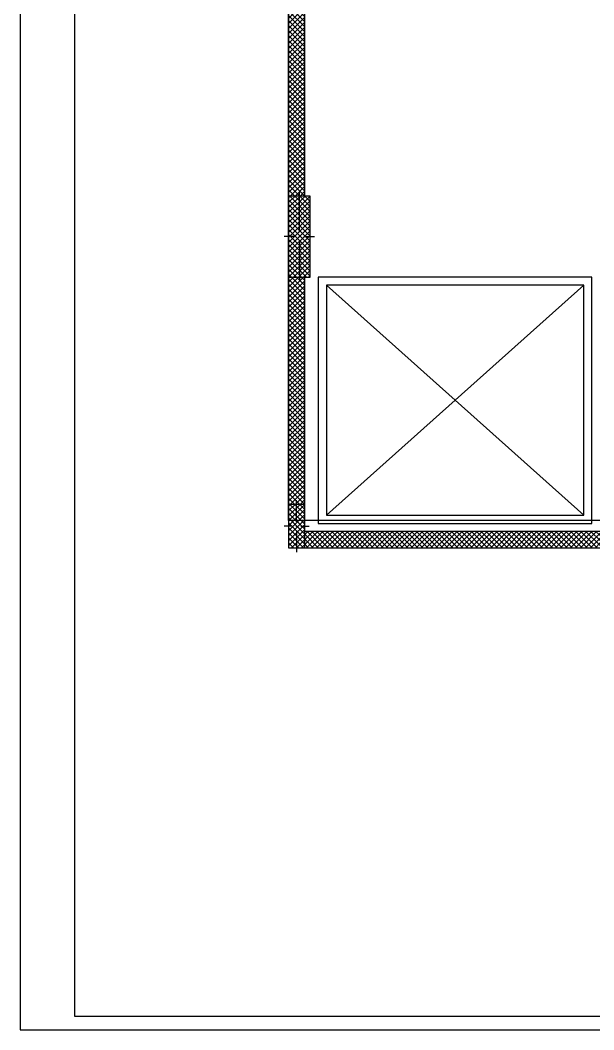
# Model space of a CAD drawing. Extents: x 613552 to 673048, y -929939 to -887889.
# Drawn here: x 613552 to 624140, y -929939 to -911280 of the extents above; entities that cross this region are included whole.
import ezdxf

# ---------------------------------------------------------------- set-up
doc = ezdxf.new("R2010")
doc.units = 0
for name, color, linetype in [('2D_DRAFTING_-_GENERAL_PEN1', 7, 'CONTINUOUS'), ('DRAWING___FIGURE_PEN_NO__0', 251, 'CONTINUOUS'), ('STRUCTURAL_-_BEARING', 7, 'CONTINUOUS'), ('STRUCTURAL_-_BEARING_PEN_0', 14, 'CONTINUOUS'), ('STRUCTURAL_-_BEARING_PEN_1', 251, 'CONTINUOUS'), ('STRUCTURAL_-_BEARING_PEN_N', 7, 'CONTINUOUS')]:
    doc.layers.add(name, color=color, linetype=linetype)

# ---------------------------------------------------------------- blocks, each defined once
blk = doc.blocks.new('SLAB_1', base_point=(539566, -896140))
at = {"layer": 'STRUCTURAL_-_BEARING_PEN_N', "color": 7, "linetype": 'CONTINUOUS', "flags": 128}
blk.add_lwpolyline([(539566, -896140), (584366, -896140), (584366, -921140), (539566, -921140)], close=True, dxfattribs=at)
blk = doc.blocks.new('*X112')
at = {"layer": 'STRUCTURAL_-_BEARING_PEN_1', "color": 251, "linetype": 'CONTINUOUS'}
for p, q in [((539866, -920896), (539923, -920840)), ((539866, -920988), (540014, -920840)), ((539866, -921080), (540106, -920840)), ((539898, -921140), (540198, -920840)), ((540207, -921140), (539907, -920840)), ((539990, -921140), (540290, -920840)), ((540299, -921140), (539999, -920840)), ((540082, -921140), (540382, -920840)), ((540391, -921140), (540091, -920840)), ((540174, -921140), (540474, -920840)), ((540483, -921140), (540183, -920840)), ((540266, -921140), (540566, -920840)), ((540575, -921140), (540275, -920840)), ((540358, -921140), (540658, -920840)), ((540667, -921140), (540367, -920840)), ((540450, -921140), (540750, -920840)), ((540759, -921140), (540459, -920840)), ((540542, -921140), (540842, -920840)), ((540851, -921140), (540551, -920840)), ((540634, -921140), (540934, -920840)), ((540943, -921140), (540643, -920840)), ((540726, -921140), (541026, -920840)), ((541035, -921140), (540735, -920840)), ((540818, -921140), (541118, -920840)), ((541126, -921140), (540826, -920840)), ((540909, -921140), (541209, -920840)), ((541218, -921140), (540918, -920840)), ((541001, -921140), (541301, -920840)), ((541310, -921140), (541010, -920840)), ((541093, -921140), (541393, -920840)), ((541402, -921140), (541102, -920840)), ((541185, -921140), (541485, -920840)), ((541494, -921140), (541194, -920840)), ((541277, -921140), (541577, -920840)), ((541586, -921140), (541286, -920840)), ((541369, -921140), (541669, -920840)), ((541678, -921140), (541378, -920840)), ((541461, -921140), (541761, -920840)), ((541770, -921140), (541470, -920840)), ((541553, -921140), (541853, -920840)), ((541862, -921140), (541562, -920840)), ((541645, -921140), (541945, -920840)), ((541954, -921140), (541654, -920840)), ((541737, -921140), (542037, -920840)), ((542046, -921140), (541746, -920840)), ((541829, -921140), (542129, -920840)), ((542138, -921140), (541838, -920840)), ((541921, -921140), (542221, -920840)), ((542230, -921140), (541930, -920840)), ((542013, -921140), (542313, -920840)), ((542322, -921140), (542022, -920840)), ((542104, -921140), (542404, -920840)), ((542413, -921140), (542113, -920840)), ((542196, -921140), (542496, -920840)), ((542505, -921140), (542205, -920840)), ((542288, -921140), (542588, -920840)), ((542597, -921140), (542297, -920840)), ((542380, -921140), (542680, -920840)), ((542689, -921140), (542389, -920840)), ((542472, -921140), (542772, -920840)), ((542781, -921140), (542481, -920840)), ((542564, -921140), (542864, -920840)), ((542873, -921140), (542573, -920840)), ((542656, -921140), (542956, -920840)), ((542965, -921140), (542665, -920840)), ((542748, -921140), (543048, -920840)), ((543057, -921140), (542757, -920840)), ((542840, -921140), (543140, -920840)), ((543149, -921140), (542849, -920840)), ((542932, -921140), (543232, -920840)), ((543241, -921140), (542941, -920840)), ((543024, -921140), (543324, -920840)), ((543333, -921140), (543033, -920840)), ((543116, -921140), (543416, -920840)), ((543425, -921140), (543125, -920840)), ((543208, -921140), (543508, -920840)), ((543517, -921140), (543217, -920840)), ((543300, -921140), (543600, -920840)), ((543608, -921140), (543308, -920840)), ((543391, -921140), (543691, -920840)), ((543700, -921140), (543400, -920840)), ((543483, -921140), (543783, -920840)), ((543792, -921140), (543492, -920840)), ((543575, -921140), (543875, -920840)), ((543884, -921140), (543584, -920840)), ((543667, -921140), (543967, -920840)), ((543976, -921140), (543676, -920840)), ((543759, -921140), (544059, -920840)), ((544068, -921140), (543768, -920840)), ((543851, -921140), (544151, -920840)), ((544160, -921140), (543860, -920840)), ((543943, -921140), (544243, -920840)), ((544252, -921140), (543952, -920840)), ((544035, -921140), (544335, -920840)), ((544344, -921140), (544044, -920840)), ((544127, -921140), (544427, -920840)), ((544436, -921140), (544136, -920840)), ((544219, -921140), (544519, -920840)), ((544528, -921140), (544228, -920840)), ((544311, -921140), (544611, -920840)), ((544620, -921140), (544320, -920840)), ((544403, -921140), (544703, -920840)), ((544712, -921140), (544412, -920840)), ((544495, -921140), (544795, -920840)), ((544803, -921140), (544503, -920840)), ((544586, -921140), (544886, -920840)), ((544895, -921140), (544595, -920840)), ((544678, -921140), (544978, -920840)), ((544987, -921140), (544687, -920840)), ((544770, -921140), (545070, -920840)), ((545079, -921140), (544779, -920840)), ((544862, -921140), (545162, -920840)), ((545171, -921140), (544871, -920840)), ((544954, -921140), (545254, -920840)), ((545263, -921140), (544963, -920840)), ((545316, -921101), (545055, -920840)), ((545316, -921009), (545147, -920840)), ((545316, -920917), (545239, -920840)), ((540115, -921140), (539866, -920891)), ((540023, -921140), (539866, -920983)), ((545046, -921140), (545316, -920869)), ((545138, -921140), (545316, -920961)), ((539931, -921140), (539866, -921075)), ((545230, -921140), (545316, -921053))]:
    blk.add_line(p, q, dxfattribs=at)
blk = doc.blocks.new('WALL_10', base_point=(539566, -921140))
at = {"layer": 'STRUCTURAL_-_BEARING_PEN_N', "color": 7, "linetype": 'CONTINUOUS', "flags": 128}
for points in [[(584066, -920840), (539866, -920840)], [(539566, -921140), (584366, -921140)]]:
    blk.add_lwpolyline(points, dxfattribs=at)
at = {"layer": 'STRUCTURAL_-_BEARING_PEN_1', "color": 251, "linetype": 'CONTINUOUS'}
blk.add_blockref('*X112', (0, 0), dxfattribs=at)
blk = doc.blocks.new('*X123')
at = {"layer": 'STRUCTURAL_-_BEARING_PEN_1', "color": 251, "linetype": 'CONTINUOUS'}
for p, q in [((539566, -910900), (539577, -910890)), ((539566, -910992), (539669, -910890)), ((539566, -911084), (539761, -910890)), ((539566, -911176), (539853, -910890)), ((539866, -911239), (539566, -910939)), ((539866, -911147), (539609, -910890)), ((539866, -911055), (539701, -910890)), ((539866, -910963), (539793, -910890)), ((539566, -911268), (539866, -910968)), ((539866, -911331), (539566, -911031)), ((539566, -911360), (539866, -911060)), ((539866, -911423), (539566, -911123)), ((539566, -911452), (539866, -911152)), ((539866, -911515), (539566, -911215)), ((539566, -911544), (539866, -911244)), ((539866, -911607), (539566, -911307)), ((539566, -911636), (539866, -911336)), ((539866, -911698), (539566, -911398)), ((539566, -911728), (539866, -911428)), ((539866, -911790), (539566, -911490)), ((539566, -911820), (539866, -911520)), ((539866, -911882), (539566, -911582)), ((539566, -911912), (539866, -911612)), ((539866, -911974), (539566, -911674)), ((539566, -912004), (539866, -911704)), ((539866, -912066), (539566, -911766)), ((539566, -912095), (539866, -911795)), ((539866, -912158), (539566, -911858)), ((539566, -912187), (539866, -911887)), ((539866, -912250), (539566, -911950)), ((539566, -912279), (539866, -911979)), ((539866, -912342), (539566, -912042)), ((539566, -912371), (539866, -912071)), ((539866, -912434), (539566, -912134)), ((539566, -912463), (539866, -912163)), ((539866, -912526), (539566, -912226)), ((539566, -912555), (539866, -912255)), ((539866, -912618), (539566, -912318)), ((539566, -912647), (539866, -912347)), ((539866, -912710), (539566, -912410)), ((539566, -912739), (539866, -912439)), ((539866, -912802), (539566, -912502)), ((539566, -912831), (539866, -912531)), ((539866, -912893), (539566, -912593)), ((539566, -912923), (539866, -912623)), ((539866, -912985), (539566, -912685)), ((539566, -913015), (539866, -912715)), ((539866, -913077), (539566, -912777)), ((539566, -913107), (539866, -912807)), ((539866, -913169), (539566, -912869)), ((539566, -913199), (539866, -912899)), ((539866, -913261), (539566, -912961)), ((539566, -913290), (539866, -912990)), ((539866, -913353), (539566, -913053)), ((539566, -913382), (539866, -913082)), ((539866, -913445), (539566, -913145)), ((539566, -913474), (539866, -913174)), ((539866, -913537), (539566, -913237)), ((539566, -913566), (539866, -913266)), ((539866, -913629), (539566, -913329)), ((539566, -913658), (539866, -913358)), ((539866, -913721), (539566, -913421)), ((539566, -913750), (539866, -913450)), ((539866, -913813), (539566, -913513)), ((539566, -913842), (539866, -913542)), ((539866, -913905), (539566, -913605)), ((539566, -913934), (539866, -913634)), ((539866, -913997), (539566, -913697)), ((539566, -914026), (539866, -913726)), ((539866, -914089), (539566, -913789)), ((539566, -914118), (539866, -913818)), ((539866, -914180), (539566, -913880)), ((539566, -914210), (539866, -913910)), ((539866, -914272), (539566, -913972)), ((539566, -914302), (539866, -914002)), ((539866, -914364), (539566, -914064)), ((539566, -914394), (539866, -914094)), ((539866, -914456), (539566, -914156)), ((539566, -914486), (539866, -914186)), ((539866, -914548), (539566, -914248)), ((539566, -914577), (539866, -914277)), ((539866, -914640), (539566, -914340)), ((539774, -914640), (539566, -914432)), ((539596, -914640), (539866, -914369)), ((539688, -914640), (539866, -914461)), ((539682, -914640), (539566, -914524)), ((539590, -914640), (539566, -914616)), ((539780, -914640), (539866, -914553))]:
    blk.add_line(p, q, dxfattribs=at)
blk = doc.blocks.new('*X124')
at = {"layer": 'STRUCTURAL_-_BEARING_PEN_1', "color": 251, "linetype": 'CONTINUOUS'}
for p, q in [((539566, -916140), (539567, -916140)), ((539566, -916232), (539659, -916140)), ((539566, -916324), (539751, -916140)), ((539566, -916416), (539843, -916140)), ((539866, -916479), (539566, -916179)), ((539866, -916387), (539620, -916140)), ((539866, -916295), (539712, -916140)), ((539866, -916203), (539803, -916140)), ((539566, -916508), (539866, -916208)), ((539866, -916570), (539566, -916270)), ((539566, -916600), (539866, -916300)), ((539866, -916662), (539566, -916362)), ((539566, -916692), (539866, -916392)), ((539866, -916754), (539566, -916454)), ((539566, -916784), (539866, -916484)), ((539866, -916846), (539566, -916546)), ((539566, -916876), (539866, -916576)), ((539866, -916938), (539566, -916638)), ((539566, -916967), (539866, -916667)), ((539866, -917030), (539566, -916730)), ((539566, -917059), (539866, -916759)), ((539866, -917122), (539566, -916822)), ((539566, -917151), (539866, -916851)), ((539866, -917214), (539566, -916914)), ((539566, -917243), (539866, -916943)), ((539866, -917306), (539566, -917006)), ((539566, -917335), (539866, -917035)), ((539866, -917398), (539566, -917098)), ((539566, -917427), (539866, -917127)), ((539866, -917490), (539566, -917190)), ((539566, -917519), (539866, -917219)), ((539866, -917582), (539566, -917282)), ((539566, -917611), (539866, -917311)), ((539866, -917674), (539566, -917374)), ((539566, -917703), (539866, -917403)), ((539866, -917765), (539566, -917465)), ((539566, -917795), (539866, -917495)), ((539866, -917857), (539566, -917557)), ((539566, -917887), (539866, -917587)), ((539866, -917949), (539566, -917649)), ((539566, -917979), (539866, -917679)), ((539866, -918041), (539566, -917741)), ((539566, -918071), (539866, -917771)), ((539866, -918133), (539566, -917833)), ((539566, -918162), (539866, -917862)), ((539866, -918225), (539566, -917925)), ((539566, -918254), (539866, -917954)), ((539866, -918317), (539566, -918017)), ((539566, -918346), (539866, -918046)), ((539866, -918409), (539566, -918109)), ((539566, -918438), (539866, -918138)), ((539866, -918501), (539566, -918201)), ((539566, -918530), (539866, -918230)), ((539866, -918593), (539566, -918293)), ((539566, -918622), (539866, -918322)), ((539866, -918685), (539566, -918385)), ((539566, -918714), (539866, -918414)), ((539866, -918777), (539566, -918477)), ((539566, -918806), (539866, -918506)), ((539866, -918869), (539566, -918569)), ((539566, -918898), (539866, -918598)), ((539866, -918960), (539566, -918660)), ((539566, -918990), (539866, -918690)), ((539866, -919052), (539566, -918752)), ((539566, -919082), (539866, -918782)), ((539866, -919144), (539566, -918844)), ((539566, -919174), (539866, -918874)), ((539866, -919236), (539566, -918936)), ((539566, -919266), (539866, -918966)), ((539866, -919328), (539566, -919028)), ((539566, -919357), (539866, -919057)), ((539866, -919420), (539566, -919120)), ((539566, -919449), (539866, -919149)), ((539866, -919512), (539566, -919212)), ((539566, -919541), (539866, -919241)), ((539866, -919604), (539566, -919304)), ((539566, -919633), (539866, -919333)), ((539866, -919696), (539566, -919396)), ((539566, -919725), (539866, -919425)), ((539866, -919788), (539566, -919488)), ((539566, -919817), (539866, -919517)), ((539866, -919880), (539566, -919580)), ((539566, -919909), (539866, -919609)), ((539866, -919972), (539566, -919672)), ((539566, -920001), (539866, -919701)), ((539866, -920064), (539566, -919764)), ((539566, -920093), (539866, -919793)), ((539866, -920155), (539566, -919855)), ((539566, -920185), (539866, -919885)), ((539866, -920247), (539566, -919947)), ((539566, -920277), (539866, -919977)), ((539866, -920339), (539566, -920039)), ((539595, -920340), (539866, -920069)), ((539775, -920340), (539566, -920131)), ((539683, -920340), (539566, -920223)), ((539687, -920340), (539866, -920161)), ((539779, -920340), (539866, -920252)), ((539591, -920340), (539566, -920315))]:
    blk.add_line(p, q, dxfattribs=at)
blk = doc.blocks.new('WALL_11', base_point=(539566, -896140))
at = {"layer": 'STRUCTURAL_-_BEARING_PEN_N', "color": 7, "linetype": 'CONTINUOUS', "flags": 128}
for points in [[(539566, -896140), (539566, -921140)], [(539866, -914640), (539866, -910890)], [(539866, -920840), (539866, -916140)]]:
    blk.add_lwpolyline(points, dxfattribs=at)
at = {"layer": 'STRUCTURAL_-_BEARING_PEN_1', "color": 251, "linetype": 'CONTINUOUS'}
for name in ['*X123', '*X124']:
    blk.add_blockref(name, (0, 0), dxfattribs=at)
blk = doc.blocks.new('*X177')
at = {"layer": 'STRUCTURAL_-_BEARING', "color": 18, "linetype": 'CONTINUOUS'}
for p, q in [((539566, -920369), (539595, -920340)), ((539566, -920461), (539687, -920340)), ((539566, -920552), (539779, -920340)), ((539566, -920644), (539866, -920344)), ((539866, -920707), (539566, -920407)), ((539566, -920736), (539866, -920436)), ((539866, -920615), (539591, -920340)), ((539866, -920523), (539683, -920340)), ((539866, -920431), (539775, -920340)), ((539866, -920799), (539566, -920499)), ((539566, -920828), (539866, -920528)), ((539866, -920891), (539566, -920591)), ((539566, -920920), (539866, -920620)), ((539866, -920983), (539566, -920683)), ((539566, -921012), (539866, -920712)), ((539866, -921075), (539566, -920775)), ((539566, -921104), (539866, -920804)), ((539840, -921140), (539566, -920867)), ((539748, -921140), (539566, -920959)), ((539623, -921140), (539866, -920896)), ((539714, -921140), (539866, -920988)), ((539656, -921140), (539566, -921050)), ((539806, -921140), (539866, -921080))]:
    blk.add_line(p, q, dxfattribs=at)
blk = doc.blocks.new('COLUMN_17', base_point=(539716, -920740))
at = {"layer": 'STRUCTURAL_-_BEARING_PEN_0', "color": 14, "linetype": 'CONTINUOUS', "flags": 128}
blk.add_lwpolyline([(539866, -921140), (539866, -920340), (539566, -920340), (539566, -921140)], close=True, dxfattribs=at)
at = {"layer": 'STRUCTURAL_-_BEARING_PEN_N', "color": 7, "linetype": 'CONTINUOUS'}
for p, q in [((539716, -920660), (539716, -920260)), ((539636, -920740), (539486, -920740)), ((539716, -920820), (539716, -921220)), ((539796, -920740), (539946, -920740))]:
    blk.add_line(p, q, dxfattribs=at)
blk.add_point((539716, -920740), dxfattribs=at)
at = {"layer": 'STRUCTURAL_-_BEARING', "color": 18, "linetype": 'CONTINUOUS'}
blk.add_blockref('*X177', (0, 0), dxfattribs=at)
blk = doc.blocks.new('*X205')
at = {"layer": 'STRUCTURAL_-_BEARING', "color": 18, "linetype": 'CONTINUOUS'}
for p, q in [((539566, -914669), (539596, -914640)), ((539566, -914761), (539688, -914640)), ((539566, -914853), (539780, -914640)), ((539566, -914945), (539872, -914640)), ((539566, -915037), (539964, -914640)), ((539966, -915016), (539590, -914640)), ((539966, -914924), (539682, -914640)), ((539966, -914832), (539774, -914640)), ((539966, -914740), (539866, -914640)), ((539966, -914648), (539958, -914640)), ((539966, -915108), (539566, -914708)), ((539566, -915129), (539966, -914729)), ((539966, -915200), (539566, -914800)), ((539566, -915221), (539966, -914821)), ((539966, -915292), (539566, -914892)), ((539566, -915313), (539966, -914913)), ((539966, -915384), (539566, -914984)), ((539566, -915405), (539966, -915005)), ((539966, -915475), (539566, -915075)), ((539566, -915497), (539966, -915097)), ((539966, -915567), (539566, -915167)), ((539566, -915589), (539966, -915189)), ((539966, -915659), (539566, -915259)), ((539566, -915681), (539966, -915281)), ((539966, -915751), (539566, -915351)), ((539566, -915772), (539966, -915372)), ((539966, -915843), (539566, -915443)), ((539566, -915864), (539966, -915464)), ((539966, -915935), (539566, -915535)), ((539566, -915956), (539966, -915556)), ((539966, -916027), (539566, -915627)), ((539566, -916048), (539966, -915648)), ((539966, -916119), (539566, -915719)), ((539895, -916140), (539566, -915811)), ((539567, -916140), (539966, -915740)), ((539803, -916140), (539566, -915903)), ((539712, -916140), (539566, -915995)), ((539659, -916140), (539966, -915832)), ((539751, -916140), (539966, -915924)), ((539620, -916140), (539566, -916087)), ((539843, -916140), (539966, -916016)), ((539934, -916140), (539966, -916108))]:
    blk.add_line(p, q, dxfattribs=at)
blk = doc.blocks.new('COLUMN_36', base_point=(539766, -915390))
at = {"layer": 'STRUCTURAL_-_BEARING_PEN_0', "color": 14, "linetype": 'CONTINUOUS', "flags": 128}
blk.add_lwpolyline([(539566, -916140), (539966, -916140), (539966, -914640), (539566, -914640)], close=True, dxfattribs=at)
at = {"layer": 'STRUCTURAL_-_BEARING_PEN_N', "color": 7, "linetype": 'CONTINUOUS'}
for p, q in [((539766, -915310), (539766, -914560)), ((539686, -915390), (539486, -915390)), ((539846, -915390), (540046, -915390)), ((539766, -915470), (539766, -916220))]:
    blk.add_line(p, q, dxfattribs=at)
blk.add_point((539766, -915390), dxfattribs=at)
at = {"layer": 'STRUCTURAL_-_BEARING', "color": 18, "linetype": 'CONTINUOUS'}
blk.add_blockref('*X205', (0, 0), dxfattribs=at)

msp = doc.modelspace()

# ---------------------------------------------------------------- linework, layer by layer
at = {"layer": '2D_DRAFTING_-_GENERAL_PEN1', "color": 7, "linetype": 'CONTINUOUS', "flags": 128}
for points in [[(613552, -929939), (673002, -929939), (673002, -887889), (613552, -887889)], [(672752, -888139), (614552, -888139), (614552, -929689), (672752, -929689)]]:
    msp.add_lwpolyline(points, close=True, dxfattribs=at)
at = {"layer": 'DRAWING___FIGURE_PEN_NO__0', "color": 251, "linetype": 'CONTINUOUS'}
for points in [[(619055, -920579), (624105, -920579), (624105, -916029), (619055, -916029)], [(619205, -920429), (623955, -920429), (623955, -916179), (619205, -916179)]]:
    msp.add_lwpolyline(points, close=True, dxfattribs=at)
for points in [[(619205, -920429), (623955, -916179)], [(623955, -920429), (619205, -916179)]]:
    msp.add_lwpolyline(points, dxfattribs=at)

# ---------------------------------------------------------------- block references
at = {"layer": 'STRUCTURAL_-_BEARING', "color": 7, "linetype": 'CONTINUOUS'}
msp.add_blockref('SLAB_1', (618505, -895529), dxfattribs=at)
at = {"layer": 'STRUCTURAL_-_BEARING', "color": 7}
for name, p in [('WALL_11', (618505, -896029)), ('WALL_10', (618505, -921029))]:
    msp.add_blockref(name, p, dxfattribs=at)
at = {"layer": 'STRUCTURAL_-_BEARING', "color": 14}
for name, p in [('COLUMN_36', (618705, -915279)), ('COLUMN_17', (618655, -920629))]:
    msp.add_blockref(name, p, dxfattribs=at)

doc.saveas('drawing.dxf')
